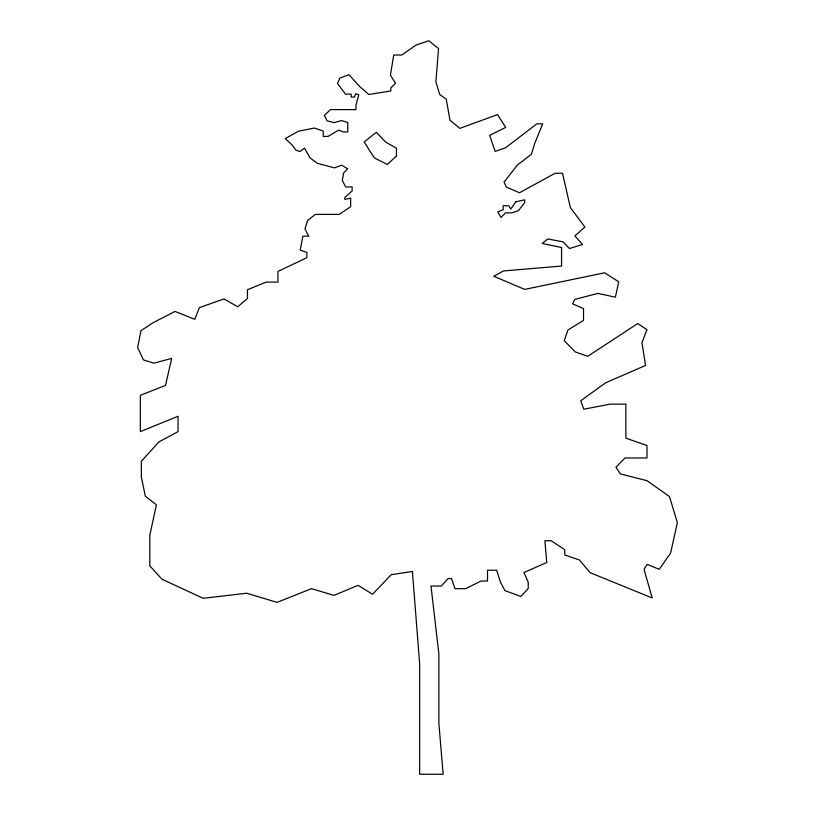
<?xml version="1.0" encoding="UTF-8"?>
<svg xmlns="http://www.w3.org/2000/svg" width="815" height="815" viewBox="0 0 815 815"><rect width="100%" height="100%" fill="white"/><g stroke="black" fill="none" stroke-linecap="round" stroke-linejoin="round"><path stroke-width="1.22" d="M438.541 48.594L435.893 81.867L439.805 94.642L446.243 99.053L449.941 120.162L459.843 128.373L497.507 114.62L505.738 127.374L489.632 135.351L495.163 151.386L505.422 147.861L536.881 123.829L542.719 123.829L534.65 143.593L531.4 154.28L517.525 164.895L504.027 182.132L506.329 187.093L519.481 192.758L555.086 173.269L562.523 173.269L570.357 207.55L584.885 227.039L574.891 235.902L582.511 244.5L569.481 248.524L563.012 241.841L547.772 238.958L542.22 243.481L561.555 247.495L561.555 266.057L503.476 270.967L493.737 276.265L524.687 289.396L604.618 272.801L618.717 281.807L615.407 297.19L597.884 293.41L574.585 299.482L572.66 303.873L583.53 308.62L583.53 320.366L567.933 330.014L564.225 340.65L575.359 351.948L587.707 356.318L637.727 323.565L646.967 329.678L641.965 342.616L645.551 365.456L605.484 382.867L580.779 400.766L583.815 409.222L610.15 404.128L625.849 404.128L625.849 438.154L647.008 445.479L647.008 457.969L625.034 457.969L615.987 467.24L620.388 473.943L647.008 480.677L669.492 496.59L677.346 522.659L670.613 553.069L659.223 569.308L647.141 564.377L644.044 569.379L652.224 597.966L590.131 572.68L579.414 559.946L564.856 555.025L564.703 549.697L551.123 540.712L544.868 540.712L546.763 562.482L523.974 572.527L528.222 582.165L528.222 588.491L520.877 596.478L504.872 590.59L500.247 581.635L496.692 570.225L487.523 570.225L487.523 581.024L481.003 581.024L465.66 588.675L454.984 588.675L451.52 578.538L448.097 578.538L441.353 586.026L431.003 586.026L438.888 654.119L438.888 723.537L443.156 774.25L419.664 774.25L419.664 663.95L412.421 571.468L391.271 574.657L372.567 594.257L358.121 585.353L333.936 595.388L311.483 588.654L277.039 602.377L246.701 593.218L203.159 598.302L162.032 579.251L149.807 565.895L149.807 535.211L156.419 504.77L145.335 496.223L141.352 476.928L141.352 461.29L158.793 442.015L178.057 431.624L178.057 416.251L140.343 431.624L140.343 395.316L165.506 385.403L171.7 358.376L153.913 363.174L143.46 359.904L137.654 347.567L140.954 330.656L153.006 322.75L174.97 311.422L194.754 319.317L199.42 307.622L223.972 298.952L237.776 306.786L247.475 298.402L247.475 289.733L266.128 282.102L277.946 282.102L277.946 271.426L306.858 257.683L306.858 252.436L300.205 250.062L302.915 236.187L308.753 236.187L304.973 228.944L307.703 220.335L315.344 214.406L339.142 214.406L350.644 206.735L350.644 198.076L344.816 199.41L344.816 197.495L352.121 191.026L352.121 186.92L345.652 186.92L342.341 180.461L343.563 173.045L347.699 168.797L341.648 165.231L334.405 167.859L317.31 163.306L310.006 157.845L304.464 148.136L299.94 151.539L295.927 150.154L292.076 144.948L285.25 138.581L298.565 131.205L314.447 128.037L323.209 131.032L323.209 136.411L328.088 136.411L338.663 130.105L343.38 131.949L347.761 131.949L347.761 122.505L341.617 120.6L333.946 122.617L327.11 120.834L324.35 115.435L330.533 109.628L355.982 109.628L355.982 105.155L358.753 94.846L355.737 93.654L354.393 97.046L351.184 97.046L351.184 94.173L345.509 94.173L337.461 83.507L339.926 78.067L348.942 74.705L360.118 86.991L368.879 94.489L390.813 90.964L390.813 87.908L395.55 83.283L390.426 75.143L393.737 55.023L401.764 55.023L416.159 45.039L428.812 40.75L438.541 48.594M515.905 201.763L510.771 209.037L508.815 205.747L503.161 205.747L503.161 209.761L497.731 211.9L501.042 217.411L505.585 212.868L511.789 212.868L518.452 210.657L524.677 202.66L524.677 199.838L515.905 201.763M396.457 155.96L387.308 164.477L374.329 157.896L364.173 141.983L376.326 132.285L385.658 142.105L396.457 148.208L396.457 155.96"/></g></svg>
